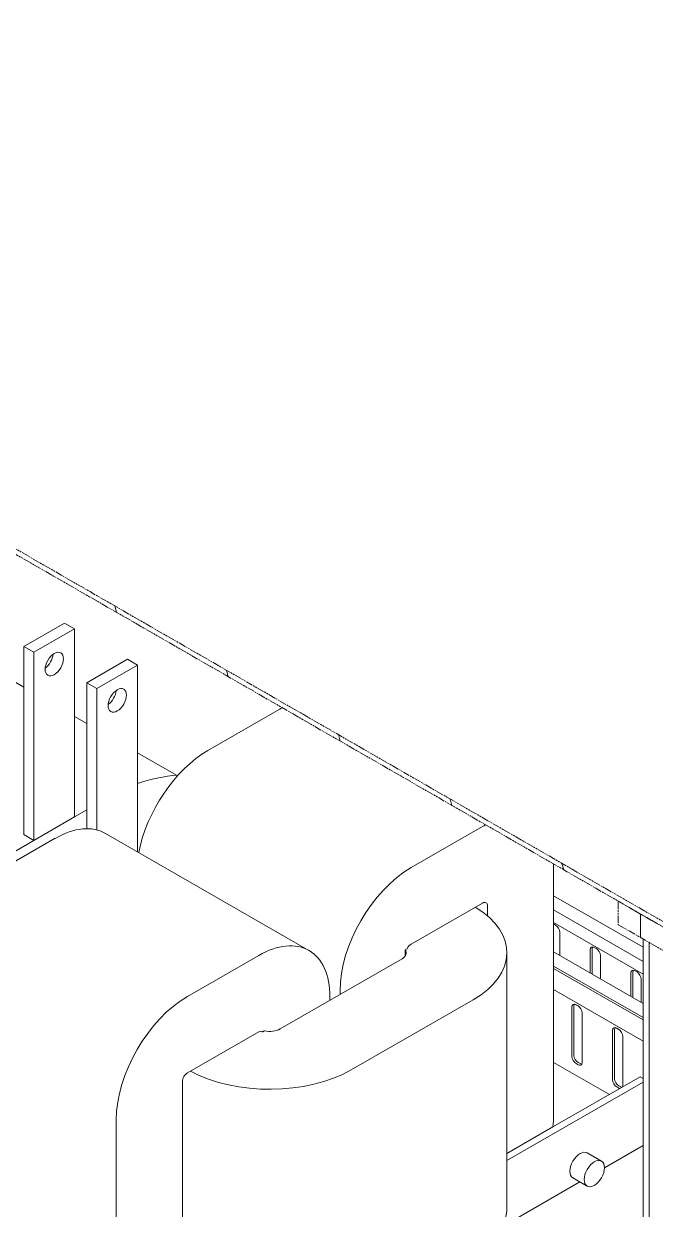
# Model space of a CAD drawing. Header units: millimetres. Extents: x 0 to 8410, y 0 to 5940.
# Drawn here: x 7119.8 to 7339.4, y 4750.2 to 5162.4 of the extents above; entities that cross this region are included whole.
import ezdxf

# ---------------------------------------------------------------- set-up
doc = ezdxf.new("R2010")
doc.units = ezdxf.units.MM
doc.header["$LTSCALE"] = 10
doc.linetypes.add('DOUBLE_DASH_CHAIN', pattern=[1.2403, 0.6614, -0.0827, 0.1654, -0.0827, 0.1654, -0.0827])
doc.layers.add('가시적인 것(ISO)', color=3, linetype='Continuous', lineweight=5, true_color=0x00ff00)
doc.layers.add('참조(ISO)', color=6, linetype='DOUBLE_DASH_CHAIN', lineweight=5, true_color=0xff00ff)
doc.layers.add('해치(ISO)', color=7, linetype='Continuous', lineweight=5)

msp = doc.modelspace()

# ---------------------------------------------------------------- hatches: boundary and pattern name
at = {"layer": '해치(ISO)'}
h = msp.add_hatch(dxfattribs=at)
h.set_pattern_fill('ANSI31', color=256, scale=254, angle=60, style=0)
h.set_pattern_definition([(105, (0, 0), (-30.66814, -8.2175), [])])
h.paths.add_polyline_path([(6509.78, 4601.9), (6509.78, 4593.32), (6511.4, 4592.38), (6511.4, 4593.71), (6511.4, 4594.02), (6511.4, 4600.97)])
h.paths.add_polyline_path([(6509.78, 4585.96), (6509.78, 4577.38), (6511.4, 4576.44), (6511.4, 4583.39), (6511.4, 4585.02)])
h.paths.add_polyline_path([(6511.4, 3946.93), (6509.78, 3947.86), (6509.78, 3939.28), (6511.4, 3938.34), (6511.4, 3939.67), (6511.4, 3939.98)])
h.paths.add_polyline_path([(6509.78, 3923.34), (6511.4, 3922.4), (6511.4, 3929.35), (6511.4, 3930.99), (6509.78, 3931.92)])
h.paths.add_polyline_path([(7381.14, 4100.11), (7381.14, 4093.17), (7381.14, 4091.53), (7382.77, 4090.59), (7382.77, 4099.18)])
h.paths.add_polyline_path([(7381.14, 4084.17), (7381.14, 4082.54), (7381.14, 4075.59), (7382.77, 4074.65), (7382.77, 4083.24)])
h.paths.add_polyline_path([(7381.14, 4727.42), (7382.77, 4726.48), (7382.77, 4737.27), (7381.14, 4738.21), (7381.14, 4737.94), (7381.14, 4736.57)])
h.paths.add_polyline_path([(6509.78, 5229.21), (6511.4, 5228.27), (6511.4, 5237.43), (6511.4, 5239.06), (6509.78, 5240)])
h.paths.add_polyline_path([(6511.4, 5273.23), (6488.28, 5286.55), (6488.28, 5307.32), (6488.28, 5340.02), (6498.55, 5334.1), (6498.56, 5334.1), (6516.56, 5323.73), (6517.98, 5322.91), (6517.99, 5322.91), (6518.08, 5322.86), (6518.09, 5322.85), (6518.87, 5322.4), (6518.96, 5322.35), (6534.7, 5313.28), (6536.11, 5312.47), (6538.23, 5311.25), (6557.83, 5299.97), (6566.06, 5295.23), (7326.48, 4857.33), (7335.14, 4852.34), (7337.26, 4851.12), (7366.25, 4834.43), (7368.37, 4833.21), (7370.49, 4831.98), (7372.62, 4830.76), (7374.74, 4829.54), (7375.98, 4828.82), (7377.4, 4828.01), (7381.65, 4825.56), (7399.49, 4815.29), (7401.1, 4814.36), (7401.61, 4814.07), (7403.36, 4813.06), (7404.27, 4812.54), (7404.27, 4808.84), (7404.27, 4801.48), (7404.27, 4796.6), (7404.27, 4792.3), (7404.27, 4792.17), (7404.27, 4792.16), (7404.27, 4786.36), (7404.27, 4785.7), (7404.27, 4781.94), (7404.27, 4781.46), (7404.27, 4779.83), (7404.27, 4759.07), (7381.14, 4772.38), (7381.14, 4747.2), (7381.14, 4745.57), (7382.77, 4744.63), (7382.77, 4769.57), (7405.89, 4756.25), (7405.89, 4813.48), (7357.19, 4841.53), (7341.46, 4850.59), (6551.09, 5305.73), (6538.23, 5313.13), (6536.34, 5314.22), (6536.11, 5314.36), (6535.36, 5314.79), (6486.65, 5342.83), (6486.65, 5285.61), (6509.78, 5272.29), (6509.78, 5247.35), (6511.4, 5246.42), (6511.4, 5247.74), (6511.4, 5248.05)])
h.paths.add_polyline_path([(6486.65, 3625.99), (6684.64, 3511.97), (7207.9, 3210.65), (7405.89, 3096.63), (7405.89, 3284.67), (7382.77, 3297.98), (7382.77, 3316.54), (7381.14, 3317.48), (7381.14, 3297.04), (7404.27, 3283.72), (7404.27, 3135.09), (7404.27, 3134.96), (7404.27, 3107.29), (7404.27, 3107.28), (7404.27, 3104.68), (7404.27, 3099.45), (7399.74, 3102.05), (7373.44, 3117.2), (7368.91, 3119.81), (6693.37, 3508.82), (6523.64, 3606.57), (6519.11, 3609.18), (6492.81, 3624.32), (6488.28, 3626.93), (6488.28, 3632.16), (6488.28, 3662.57), (6488.28, 3680.4), (6511.4, 3667.08), (6511.4, 3687.52), (6509.78, 3688.46), (6509.78, 3669.9), (6486.65, 3683.21)])
h = msp.add_hatch(dxfattribs=at)
h.set_pattern_fill('ANSI31', color=256, scale=254, angle=75, style=0)
h.set_pattern_definition([(119.99998, (0, 0), (-27.49631, -15.87499), [])])
edge = h.paths.add_edge_path()
edge.add_line((7404.27, 4779.83), (7404.27, 4781.46))
edge.add_line((7404.27, 4781.46), (7404.27, 4781.94))
edge.add_line((7404.27, 4781.94), (7404.27, 4785.7))
edge.add_line((7404.27, 4785.7), (7404.27, 4786.36))
edge.add_line((7404.27, 4786.36), (7404.27, 4792.16))
edge.add_line((7404.27, 4792.16), (7404.27, 4792.17))
edge.add_line((7404.27, 4792.17), (7404.27, 4792.3))
edge.add_line((7404.27, 4792.3), (7404.27, 4796.6))
edge.add_line((7404.27, 4796.6), (7404.27, 4801.48))
edge.add_line((7404.27, 4801.48), (7404.27, 4808.84))
edge.add_line((7404.27, 4808.84), (7404.27, 4812.54))
edge.add_line((7404.27, 4812.54), (7403.36, 4813.06))
edge.add_line((7403.36, 4813.06), (7401.61, 4814.07))
edge.add_line((7401.61, 4814.07), (7401.1, 4814.36))
edge.add_line((7401.1, 4814.36), (7399.49, 4815.29))
edge.add_line((7399.49, 4815.29), (7381.65, 4825.56))
edge.add_line((7381.65, 4825.56), (7377.4, 4828.01))
edge.add_line((7377.4, 4828.01), (7375.98, 4828.82))
edge.add_line((7375.98, 4828.82), (7375.98, 4827.19))
edge.add_ellipse((7378.1, 4825.97), major_axis=(1.5, -2.6), ratio=0.578093, start_angle=225.1108, end_angle=315.1108)
edge.add_line((7378.1, 4823.51), (7397.55, 4812.32))
edge.add_ellipse((7397.55, 4808.64), major_axis=(2.25, -3.9), ratio=0.578093, start_angle=45.1108, end_angle=135.1108, ccw=False)
edge.add_line((7400.73, 4806.81), (7400.73, 4784.32))
edge.add_ellipse((7402.85, 4783.1), major_axis=(1.5, -2.6), ratio=0.578093, start_angle=225.1108, end_angle=315.1108)
edge.add_line((7402.85, 4780.65), (7404.27, 4779.83))
edge = h.paths.add_edge_path()
edge.add_line((6488.28, 5307.32), (6489.69, 5306.5))
edge.add_ellipse((6489.69, 5308.95), major_axis=(1.5, -2.6), ratio=0.578093, start_angle=315.1108, end_angle=405.1108)
edge.add_line((6491.82, 5307.73), (6491.82, 5330.21))
edge.add_ellipse((6495, 5328.38), major_axis=(-2.25, 3.9), ratio=0.578093, start_angle=315.1108, end_angle=405.1108, ccw=False)
edge.add_line((6495, 5332.06), (6514.44, 5320.86))
edge.add_ellipse((6514.44, 5323.32), major_axis=(1.5, -2.6), ratio=0.578093, start_angle=315.1108, end_angle=405.1108)
edge.add_line((6516.56, 5322.09), (6516.56, 5323.73))
edge.add_line((6516.56, 5323.73), (6498.56, 5334.1))
edge.add_line((6498.56, 5334.1), (6498.55, 5334.1))
edge.add_line((6498.55, 5334.1), (6488.28, 5340.02))
edge.add_line((6488.28, 5340.02), (6488.28, 5307.32))
h = msp.add_hatch(dxfattribs=at)
h.set_pattern_fill('ANSI31', color=256, scale=254, angle=45, style=0)
h.set_pattern_definition([(90.00002, (0, 0), (-31.75, -1e-05), [])])
h.paths.add_polyline_path([(6516.56, 5315.55), (6566.06, 5287.05), (6566.06, 5295.23), (6557.83, 5299.97), (6538.23, 5311.25), (6536.11, 5312.47), (6534.7, 5313.28), (6518.96, 5322.35), (6518.87, 5322.4), (6518.09, 5322.85), (6518.08, 5322.86), (6517.99, 5322.91), (6517.98, 5322.91), (6516.56, 5323.73), (6516.56, 5322.09)])
h.paths.add_polyline_path([(7375.98, 4820.65), (7375.98, 4827.19), (7375.98, 4828.82), (7374.74, 4829.54), (7372.62, 4830.76), (7370.49, 4831.98), (7368.37, 4833.21), (7366.25, 4834.43), (7337.26, 4851.12), (7335.14, 4852.34), (7326.48, 4857.33), (7326.48, 4849.15)])

# ---------------------------------------------------------------- linework, layer by layer
at = {"layer": '가시적인 것(ISO)'}
for p, q in [((7119.82, 4931.76), (7081.39, 4953.9)), ((7133.97, 4954.04), (7119.82, 4945.9)), ((7123.36, 4943.86), (7137.5, 4952.01)), ((7137.5, 4952.01), (7133.97, 4954.04)), ((7137.5, 4886.61), (7137.5, 4952.01)), ((7119.82, 4945.9), (7123.36, 4943.86)), ((7119.82, 4880.5), (7119.82, 4945.9)), ((7123.36, 4878.46), (7123.36, 4943.86)), ((7155.89, 4941.42), (7141.74, 4933.28)), ((7145.28, 4931.24), (7159.42, 4939.39)), ((7159.42, 4939.39), (7155.89, 4941.42)), ((7159.42, 4874.46), (7159.42, 4939.39)), ((7141.74, 4933.28), (7145.28, 4931.24)), ((7141.74, 4882.53), (7141.74, 4933.28)), ((7145.28, 4882.1), (7145.28, 4931.24)), ((7183.82, 4909.72), (7208.57, 4923.97)), ((7141.74, 4919.14), (7137.5, 4921.58)), ((7172.99, 4901.15), (7159.42, 4908.96)), ((7141.74, 4889.05), (7137.5, 4886.61)), ((7137.5, 4886.61), (7123.36, 4878.46)), ((7148.25, 4880.89), (7218.96, 4840.17)), ((7279.28, 4883.25), (7254.53, 4869)), ((7106.04, 4864.93), (7130.78, 4879.18)), ((7123.36, 4878.46), (7109.22, 4870.32)), ((7123.36, 4878.46), (7119.82, 4880.5)), ((7304.03, 4783.04), (7304.03, 4868.89)), ((7254.53, 4842.43), (7279.28, 4856.68)), ((7335.14, 4841.29), (7304.03, 4859.21)), ((7281.04, 4855.65), (7281.04, 4852.19)), ((7335.14, 4836.41), (7304.03, 4854.32)), ((7335.14, 4831.98), (7304.03, 4849.9)), ((7335.14, 4831.96), (7304.03, 4849.88)), ((7304.03, 4849.4), (7304.73, 4848.99)), ((7306.15, 4846.55), (7306.15, 4838.44)), ((7335.14, 3155.53), (7335.14, 4844.17)), ((7252.47, 4840.42), (7253.11, 4840.8)), ((7252.47, 4838.32), (7252.47, 4840.42)), ((7335.14, 4821.75), (7304.03, 4839.66)), ((7316.75, 4832.33), (7316.75, 4840.44)), ((7317.46, 4840.84), (7317.46, 4831.93)), ((7318.17, 4841.26), (7318.88, 4840.85)), ((7337.26, 3154.3), (7337.26, 4842.95)), ((7201.5, 4838.46), (7176.75, 4824.21)), ((7251.35, 4837.33), (7208.92, 4812.9)), ((7287.81, 4751.08), (7287.81, 4839.37)), ((7320.29, 4838.4), (7320.29, 4830.3)), ((7335.14, 4816.86), (7304.03, 4834.78)), ((7335.14, 4816.04), (7304.03, 4833.96)), ((7330.9, 4824.19), (7330.9, 4832.29)), ((7331.6, 4832.7), (7331.6, 4823.78)), ((7332.31, 4833.11), (7333.02, 4832.71)), ((7334.43, 4830.26), (7334.43, 4822.15)), ((7226.24, 4822.88), (7226.24, 4824.1)), ((7229.78, 4826.13), (7229.78, 4824.91)), ((7233.67, 4798.65), (7276.1, 4823.08)), ((7335.14, 4808.69), (7304.03, 4826.6)), ((7310.39, 4803.32), (7310.39, 4820.48)), ((7311.1, 4820.89), (7311.1, 4803.72)), ((7312.98, 4820.54), (7311.34, 4821.48)), ((7311.8, 4821.31), (7312.51, 4820.9)), ((7313.93, 4818.45), (7313.93, 4801.28)), ((7176.75, 4797.64), (7201.5, 4811.89)), ((7202.55, 4812.09), (7202.91, 4811.88)), ((7202.91, 4811.88), (7203.56, 4812.26)), ((7324.53, 4795.17), (7324.53, 4812.34)), ((7325.24, 4812.75), (7325.24, 4795.58)), ((7327.12, 4812.39), (7325.48, 4813.34)), ((7325.95, 4813.16), (7326.65, 4812.75)), ((7328.07, 4810.3), (7328.07, 4793.14)), ((7323.39, 4790.11), (7304.03, 4801.26)), ((7312.51, 4800.46), (7311.8, 4800.87)), ((7312.51, 4801.27), (7313.22, 4800.87)), ((7174.98, 4708.73), (7174.98, 4794.57)), ((7287.81, 4767.18), (7335.14, 4794.43)), ((7303.77, 4778.81), (7334.08, 4796.26)), ((7334.08, 4796.26), (7335.14, 4795.65)), ((7326.65, 4792.32), (7325.95, 4792.72)), ((7326.65, 4793.13), (7327.36, 4792.72)), ((7152, 4781.34), (7152, 4695.5)), ((7287.81, 4769.62), (7303.77, 4778.81)), ((7315.71, 4769.79), (7320.66, 4766.94)), ((7321.7, 4764.62), (7335.14, 4772.36)), ((7310.72, 4761.12), (7315.67, 4758.27)), ((7285.87, 4743.98), (7313.18, 4759.71))]:
    msp.add_line(p, q, dxfattribs=at)
for centre, major_axis in [((7130.43, 4939.76), (2.25, 3.9)), ((7152.35, 4927.14), (2.25, 3.9)), ((7318.17, 4762.61), (2.5, 4.33))]:
    msp.add_ellipse(centre, major_axis=major_axis, ratio=0.578093, dxfattribs=at)
for centre, major_axis, ratio, start_param, end_param in [((7126.9, 4941.8), (2.25, 3.9), 0.578093, 4.042933, 5.381845), ((7148.82, 4929.17), (2.25, 3.9), 0.578093, 4.042933, 5.381845), ((7208.57, 4895.36), (17.47, 30.33), 0.578093, 0.738122, 0.783464), ((7183.82, 4881.1), (17.47, 30.33), 0.578093, 0.783464, 2.108652), ((7179.93, 4878.46), (-40, 0), 0.575862, 4.873162, 5.25066), ((7130.78, 4850.56), (17.47, 30.33), 0.578093, 0, 0.783464), ((7279.28, 4854.64), (-17.47, -30.33), 0.578093, 3.879714, 3.925057), ((7254.53, 4840.38), (-17.47, -30.33), 0.578093, 3.925057, 5.495853), ((7279.28, 4854.64), (17.47, 30.33), 0.578093, 5.495853, 5.545064), ((7279.28, 4854.64), (1.25, 2.17), 0.578093, 5.495853, 7.06665), ((7247.81, 4839.37), (40, 0), 0.575862, 5.497787, 7.043678), ((7304.73, 4847.36), (1, -1.73), 0.578093, 0.787332, 2.358128), ((7201.5, 4809.84), (17.47, 30.33), 0.578093, 5.495853, 7.06665), ((7247.81, 4839.37), (5, 0), 0.575862, 5.497787, 6.657067), ((7254.53, 4840.38), (1.25, 2.17), 0.578093, 0.783464, 1.71076), ((7318.17, 4839.62), (-1, 1.73), 0.578093, 5.499721, 7.070517), ((7318.88, 4840.03), (-1, 1.73), 0.578093, 0.360638, 0.787332), ((7318.88, 4839.22), (1, -1.73), 0.578093, 0.787332, 2.358128), ((7332.31, 4831.48), (-1, 1.73), 0.578093, 5.499721, 7.070517), ((7333.02, 4831.89), (-1, 1.73), 0.578093, 0.360638, 0.787332), ((7333.02, 4831.07), (1, -1.73), 0.578093, 0.787332, 2.358128), ((7176.75, 4795.59), (-17.47, -30.33), 0.578093, 3.925057, 5.495853), ((7311.8, 4819.67), (-1, 1.73), 0.578093, 5.499721, 7.070517), ((7312.51, 4820.08), (-1, 1.73), 0.578093, 0.360638, 0.787332), ((7312.51, 4819.26), (1, -1.73), 0.578093, 0.787332, 2.358128), ((7201.5, 4809.84), (1.25, 2.17), 0.578093, 6.139355, 7.06665), ((7205.38, 4814.94), (-5, 0), 0.575862, 1.196915, 2.356194), ((7325.95, 4811.53), (-1, 1.73), 0.578093, 5.499721, 7.070517), ((7326.65, 4811.93), (-1, 1.73), 0.578093, 0.360638, 0.787332), ((7326.65, 4811.12), (1, -1.73), 0.578093, 0.787332, 2.358128), ((7311.8, 4802.5), (-1, 1.73), 0.578093, 0.787332, 2.358128), ((7312.51, 4802.91), (1, -1.73), 0.578093, 3.928925, 5.499721), ((7205.38, 4814.94), (40, 0), 0.575862, 3.951897, 5.497787), ((7312.51, 4802.09), (1, -1.73), 0.578093, 5.499721, 7.070517), ((7313.22, 4802.5), (1, -1.73), 0.578093, 5.499721, 5.922547), ((7176.75, 4795.59), (1.25, 2.17), 0.578093, 0.783464, 2.354261), ((7325.95, 4794.36), (-1, 1.73), 0.578093, 0.787332, 2.358128), ((7326.65, 4794.77), (1, -1.73), 0.578093, 3.928925, 5.499721), ((7326.65, 4793.95), (-1, 1.73), 0.578093, 2.358128, 2.588157), ((7327.36, 4794.36), (1, -1.73), 0.578093, 5.499721, 5.72975), ((7326.65, 4793.95), (1, -1.73), 0.578093, 0.553435, 0.787332), ((7279.28, 4768.79), (17.47, 30.33), 0.578093, 5.352506, 5.495853), ((7313.22, 4765.46), (-2.5, -4.33), 0.578093, 3.141593, 6.283185), ((7247.81, 4751.08), (40, 0), 0.575862, 5.497787, 6.283185)]:
    msp.add_ellipse(centre, major_axis=major_axis, ratio=ratio, start_param=start_param, end_param=end_param, dxfattribs=at)
at = {"layer": '참조(ISO)', "ltscale": 0.362676}
msp.add_line((7405.89, 4813.48), (6486.65, 5342.83), dxfattribs=at)
at = {"layer": '참조(ISO)', "ltscale": 0.362647}
msp.add_line((6488.28, 5340.02), (7404.27, 4812.54), dxfattribs=at)
at = {"layer": '참조(ISO)', "ltscale": 0.352737}
for p, q in [((7375.98, 4828.82), (7326.48, 4857.33)), ((7326.48, 4849.15), (7375.98, 4820.65))]:
    msp.add_line(p, q, dxfattribs=at)
at = {"layer": '참조(ISO)', "ltscale": 0.403128}
msp.add_line((7326.48, 4857.33), (7326.48, 4849.15), dxfattribs=at)

doc.saveas('drawing.dxf')
